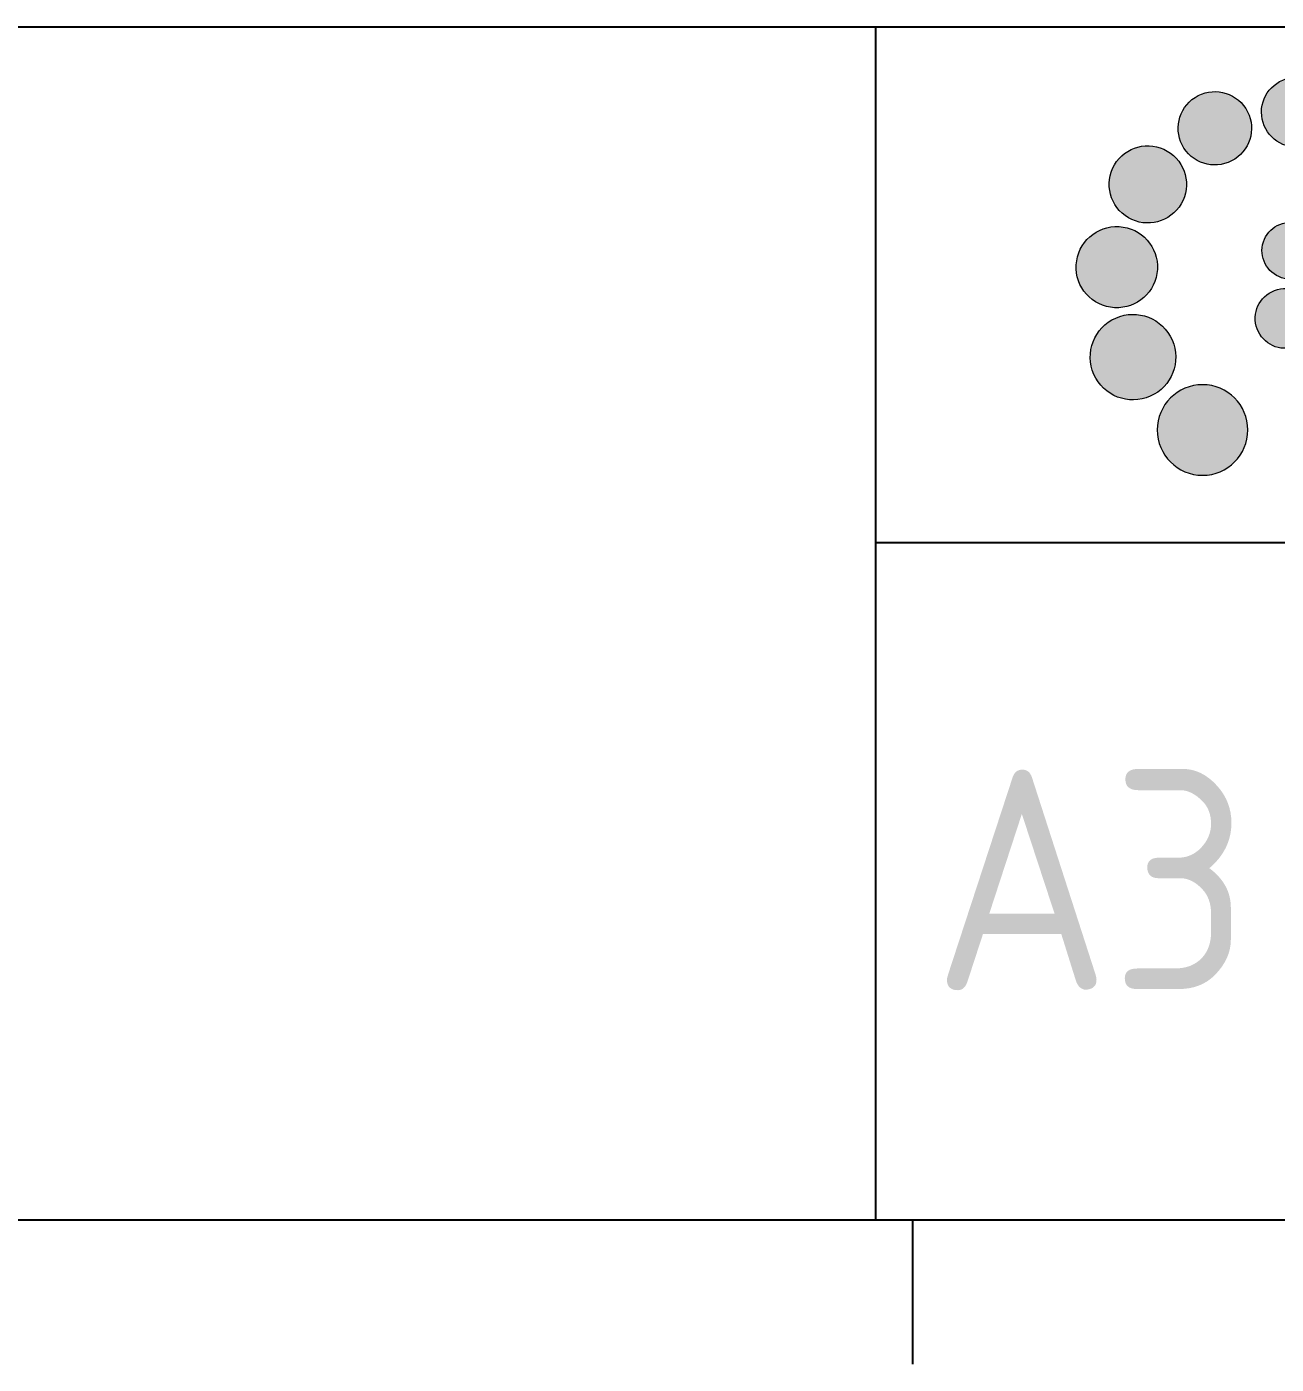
# Paper-space layout 'A3 (2)' of a CAD drawing. Header units: metres, sheet in millimetres. Extents: x -21 to 389, y -6 to 284.
# Drawn here: x 313.58 to 344.81, y -2.44 to 31 of the extents above; entities that cross this region are included whole.
import ezdxf
from ezdxf.enums import TextEntityAlignment as Align

# ---------------------------------------------------------------- set-up
doc = ezdxf.new("R2010")
doc.units = ezdxf.units.M
doc.layers.get('0').update_dxf_attribs({"color": 6})
doc.layers.add('Notes', color=7, linetype='Continuous')
doc.layers.add('SupportsUG_SP_EXT', color=7, linetype='Continuous')
doc.layers.get('0').freeze()
doc.styles.add('iecISOCP', font='isocp.shx')
doc.styles.get("Standard").update_dxf_attribs({"font": 'arial.ttf'})

# ---------------------------------------------------------------- blocks, each defined once
blk = doc.blocks.new('EE_LOGO')
h = blk.add_hatch(color=7)
edge = h.paths.add_edge_path()
edge.add_spline(control_points=[(-18.272, 5.865), (-18.338, 6.504), (-18.908, 6.969), (-19.545, 6.904), (-20.185, 6.84), (-20.65, 6.27), (-20.584, 5.634), (-20.52, 4.994), (-19.951, 4.528), (-19.312, 4.593), (-18.671, 4.657), (-18.207, 5.226), (-18.272, 5.865)], knot_values=[0, 0, 0, 0, 1, 1, 1, 2, 2, 2, 3, 3, 3, 4, 4, 4, 4], degree=3, periodic=0)
h = blk.add_hatch(color=7)
edge = h.paths.add_edge_path()
edge.add_spline(control_points=[(-21.117, 5.874), (-21.481, 6.442), (-22.24, 6.607), (-22.806, 6.242), (-23.374, 5.876), (-23.536, 5.12), (-23.174, 4.55), (-22.805, 3.983), (-22.05, 3.82), (-21.483, 4.186), (-20.915, 4.55), (-20.748, 5.308), (-21.117, 5.874)], knot_values=[0, 0, 0, 0, 1, 1, 1, 2, 2, 2, 3, 3, 3, 4, 4, 4, 4], degree=3, periodic=0)
h = blk.add_hatch(color=7)
edge = h.paths.add_edge_path()
edge.add_spline(control_points=[(-23.731, 4.455), (-24.343, 4.811), (-25.134, 4.605), (-25.491, 3.991), (-25.848, 3.376), (-25.641, 2.589), (-25.028, 2.232), (-24.414, 1.872), (-23.625, 2.081), (-23.267, 2.695), (-22.908, 3.308), (-23.116, 4.097), (-23.731, 4.455)], knot_values=[0, 0, 0, 0, 1, 1, 1, 2, 2, 2, 3, 3, 3, 4, 4, 4, 4], degree=3, periodic=0)
h = blk.add_hatch(color=7)
edge = h.paths.add_edge_path()
edge.add_spline(control_points=[(-25.337, 1.937), (-26.085, 1.98), (-26.723, 1.408), (-26.766, 0.662), (-26.811, -0.085), (-26.237, -0.724), (-25.489, -0.767), (-24.742, -0.811), (-24.104, -0.24), (-24.06, 0.508), (-24.019, 1.254), (-24.59, 1.895), (-25.337, 1.937)], knot_values=[0, 0, 0, 0, 1, 1, 1, 2, 2, 2, 3, 3, 3, 4, 4, 4, 4], degree=3, periodic=0)
h = blk.add_hatch(color=7)
edge = h.paths.add_edge_path()
edge.add_spline(control_points=[(-19.428, 2.057), (-19.94, 2.167), (-20.443, 1.843), (-20.553, 1.333), (-20.663, 0.823), (-20.338, 0.318), (-19.83, 0.208), (-19.319, 0.096), (-18.814, 0.421), (-18.705, 0.932), (-18.594, 1.442), (-18.919, 1.947), (-19.428, 2.057)], knot_values=[0, 0, 0, 0, 1, 1, 1, 2, 2, 2, 3, 3, 3, 4, 4, 4, 4], degree=3, periodic=0)
h = blk.add_hatch(color=7)
edge = h.paths.add_edge_path()
edge.add_spline(control_points=[(-20.056, -0.164), (-20.588, -0.304), (-20.905, -0.849), (-20.765, -1.38), (-20.625, -1.913), (-20.078, -2.23), (-19.548, -2.089), (-19.02, -1.949), (-18.701, -1.405), (-18.839, -0.874), (-18.98, -0.341), (-19.524, -0.024), (-20.056, -0.164)], knot_values=[0, 0, 0, 0, 1, 1, 1, 2, 2, 2, 3, 3, 3, 4, 4, 4, 4], degree=3, periodic=0)
h = blk.add_hatch(color=7)
edge = h.paths.add_edge_path()
edge.add_spline(control_points=[(-25.445, -1.112), (-26.167, -1.429), (-26.496, -2.272), (-26.178, -2.991), (-25.861, -3.711), (-25.019, -4.04), (-24.298, -3.721), (-23.578, -3.405), (-23.251, -2.563), (-23.566, -1.843), (-23.884, -1.121), (-24.725, -0.793), (-25.445, -1.112)], knot_values=[0, 0, 0, 0, 1, 1, 1, 2, 2, 2, 3, 3, 3, 4, 4, 4, 4], degree=3, periodic=0)
h = blk.add_hatch(color=7)
edge = h.paths.add_edge_path()
edge.add_spline(control_points=[(-24.065, -4.844), (-24.065, -4.01), (-23.389, -3.334), (-22.555, -3.334), (-21.72, -3.334), (-21.044, -4.01), (-21.044, -4.844), (-21.044, -5.678), (-21.721, -6.354), (-22.555, -6.354), (-23.389, -6.354), (-24.065, -5.678), (-24.065, -4.844)], knot_values=[0, 0, 0, 0, 1, 1, 1, 2, 2, 2, 3, 3, 3, 4, 4, 4, 4], degree=3, periodic=0)
at = {"color": 7, "lineweight": 0}
for points in [[(-18.272, 5.865), (-18.338, 6.504), (-18.908, 6.969), (-19.545, 6.904), (-20.185, 6.84), (-20.65, 6.27), (-20.584, 5.634), (-20.52, 4.994), (-19.951, 4.528), (-19.312, 4.593), (-18.671, 4.657), (-18.207, 5.226), (-18.272, 5.865)], [(-21.117, 5.874), (-21.481, 6.442), (-22.24, 6.607), (-22.806, 6.242), (-23.374, 5.876), (-23.536, 5.12), (-23.174, 4.55), (-22.805, 3.983), (-22.05, 3.82), (-21.483, 4.186), (-20.915, 4.55), (-20.748, 5.308), (-21.117, 5.874)], [(-23.731, 4.455), (-24.343, 4.811), (-25.134, 4.605), (-25.491, 3.991), (-25.848, 3.376), (-25.641, 2.589), (-25.028, 2.232), (-24.414, 1.872), (-23.625, 2.081), (-23.267, 2.695), (-22.908, 3.308), (-23.116, 4.097), (-23.731, 4.455)], [(-25.337, 1.937), (-26.085, 1.98), (-26.723, 1.408), (-26.766, 0.662), (-26.811, -0.085), (-26.237, -0.724), (-25.489, -0.767), (-24.742, -0.811), (-24.104, -0.24), (-24.06, 0.508), (-24.019, 1.254), (-24.59, 1.895), (-25.337, 1.937)], [(-19.428, 2.057), (-19.94, 2.167), (-20.443, 1.843), (-20.553, 1.333), (-20.663, 0.823), (-20.338, 0.318), (-19.83, 0.208), (-19.319, 0.096), (-18.814, 0.421), (-18.705, 0.932), (-18.594, 1.442), (-18.919, 1.947), (-19.428, 2.057)], [(-20.056, -0.164), (-20.588, -0.304), (-20.905, -0.849), (-20.765, -1.38), (-20.625, -1.913), (-20.078, -2.23), (-19.548, -2.089), (-19.02, -1.949), (-18.701, -1.405), (-18.839, -0.874), (-18.98, -0.341), (-19.524, -0.024), (-20.056, -0.164)], [(-25.445, -1.112), (-26.167, -1.429), (-26.496, -2.272), (-26.178, -2.991), (-25.861, -3.711), (-25.019, -4.04), (-24.298, -3.721), (-23.578, -3.405), (-23.251, -2.563), (-23.566, -1.843), (-23.884, -1.121), (-24.725, -0.793), (-25.445, -1.112)], [(-24.065, -4.844), (-24.065, -4.01), (-23.389, -3.334), (-22.555, -3.334), (-21.72, -3.334), (-21.044, -4.01), (-21.044, -4.844), (-21.044, -5.678), (-21.721, -6.354), (-22.555, -6.354), (-23.389, -6.354), (-24.065, -5.678), (-24.065, -4.844)]]:
    blk.add_open_spline(points, degree=3, knots=[0, 0, 0, 0, 1, 1, 1, 2, 2, 2, 3, 3, 3, 4, 4, 4, 4], dxfattribs=at)
blk = doc.blocks.new('A3_FRAME_TITLE')
at = {"layer": 'Notes', "color": 3, "linetype": 'Continuous'}
blk.add_line((103.876, 31.005), (415.334, 31.005), dxfattribs=at)
at = {"layer": 'Notes', "color": 3}
for p, q in [((365.173, 1.163), (365.173, 31.005)), ((365.173, 1.163), (365.173, 18.106)), ((365.173, 18.106), (415.334, 18.106)), ((415.334, 1.163), (103.876, 1.163))]:
    blk.add_line(p, q, dxfattribs=at)
at = {"layer": 'Notes', "color": 7}
blk.add_line((366.083, 1.163), (366.083, -2.437), dxfattribs=at)
at = {"xscale": 0.75, "yscale": 0.75, "zscale": 0.75}
blk.add_blockref('EE_LOGO', (390.254, 24.556), dxfattribs=at)
blk.add_attdef('DRAFT_NUM', (27.061, 14.799), '', height=2.064, rotation=90)
at = {"layer": 'Notes', "color": 1, "style": 'iecISOCP'}
blk.add_text('A3', height=5.5034, dxfattribs=at).set_placement((370.556, 9.678), align=Align.MIDDLE_CENTER)
at = {"layer": 'Notes', "color": 7, "style": 'iecISOCP', "flags": 8}
blk.add_attdef('VERSION_NO', text='', height=1.8, rotation=90, dxfattribs=at).set_placement((102.126, 28.135), align=Align.MIDDLE_CENTER)
at = {"layer": 'Notes', "color": 7, "style": 'iecISOCP'}
for tag, p in [('IE_NUM', (193.416, 27.926)), ('CAP_NO', (193.608, 24.109)), ('scale', (226.876, 20.935)), ('GEN_WO', (151.511, 19.601)), ('HV_SWITCH', (193.57, 19.601)), ('OH_WO', (151.357, 15.747)), ('GIS_MAP_No', (193.416, 15.747)), ('DRAWN', (224.73, 14.747)), ('UG_WO', (151.511, 11.276)), ('UBD_REF', (193.57, 11.276)), ('DATE', (224.489, 8.978)), ('SUB_WO', (151.511, 7.114)), ('HV_OP_DIAG', (193.57, 7.114)), ('DESIGN', (255.121, 3.442)), ('LGA', (193.57, 2.643)), ('CHD', (224.489, 2.882))]:
    blk.add_attdef(tag, p, '', height=1.791, dxfattribs=at)
at = {"layer": 'Notes', "style": 'iecISOCP'}
for tag, p in [('T1', (315.054, 25.098)), ('T2', (315.054, 21.43)), ('T3', (315.054, 17.541)), ('T4', (315.017, 13.835)), ('T5', (315.017, 9.947)), ('T6', (315.017, 6.175))]:
    blk.add_attdef(tag, text='', height=2.508, dxfattribs=at).set_placement(p, align=Align.CENTER)
at = {"layer": 'Notes', "color": 4, "style": 'iecISOCP'}
blk.add_attdef('NUM', text='', height=5.016, dxfattribs=at).set_placement((392.792, 9.133), align=Align.CENTER)
at = {"layer": 'Notes', "color": 1, "style": 'iecISOCP'}
blk.add_attdef('REV', text='', height=3.583, dxfattribs=at).set_placement((411.87, 9.133), align=Align.CENTER)
at = {"layer": 'Notes', "color": 7, "style": 'iecISOCP'}
for tag, p in [('NS', (391.913, 2.7)), ('SHTS', (401.975, 2.7))]:
    blk.add_attdef(tag, text='', height=1.791, dxfattribs=at).set_placement(p, align=Align.MIDDLE)
at = {"layer": 'Notes', "style": 'iecISOCP'}
blk.add_attdef('ExportID', (14.329, -5.538), '', height=2, dxfattribs=at)
at = {"layer": 'Notes', "style": 'iecISOCP', "flags": 1}
for tag, p in [('ExportAreaOfInterest', (160.683, -14.825)), ('ExportUserName', (109.314, -15.232)), ('GIS_SUCCESS', (190.532, -15.153)), ('ProjectType', (15.087, -15.537)), ('ProjectNumber', (32.054, -15.536)), ('DrawingNumber', (51.043, -15.391)), ('ProjectDescription', (70.611, -15.536)), ('ExportDate', (94.668, -15.394)), ('DesignerCompanyName', (130.305, -15.394)), ('CAD_SUCCESS', (208.642, -15.537)), ('Comments', (237.689, -15.584)), ('ExportCategories', (251.442, -15.495))]:
    blk.add_attdef(tag, p, '', height=1, dxfattribs=at)
at = {"layer": 'Notes', "color": 7, "style": 'iecISOCP', "flags": 1}
blk.add_attdef('DEPOTCODE', (227.582, -15.489), '', height=1, dxfattribs=at)

psp = doc.layouts.new('A3 (2)')

# ---------------------------------------------------------------- block references
at = {"layer": 'SupportsUG_SP_EXT'}
psp.add_blockref('A3_FRAME_TITLE', (-30.367, 0), dxfattribs=at)

doc.saveas('drawing.dxf')
